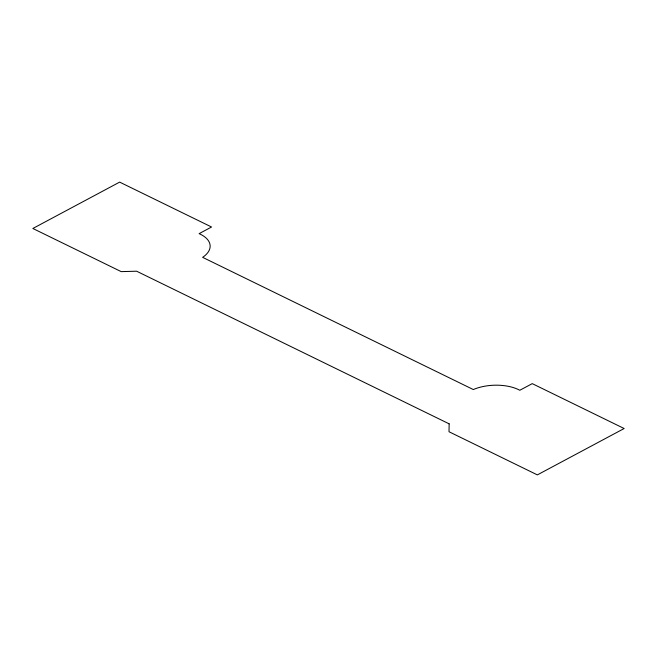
<?xml version="1.0" encoding="UTF-8"?>
<svg xmlns="http://www.w3.org/2000/svg" width="657" height="657" viewBox="0 0 657 657"><rect width="100%" height="100%" fill="white"/><g stroke="black" fill="none" stroke-linecap="round" stroke-linejoin="round"><path stroke-width="0.99" d="M449.15 423.847L449.01 431.739L537.352 474.888L624.15 428.52L532.244 383.631L519.802 390.274A34.238 17.484 -2.5 0 0 473.295 389.544L202.635 257.347A34.238 17.484 -2.5 0 0 199.112 233.646L211.554 227.002L119.648 182.112L32.85 228.48L121.2 271.628L136.631 271.21L449.15 423.847"/></g></svg>
